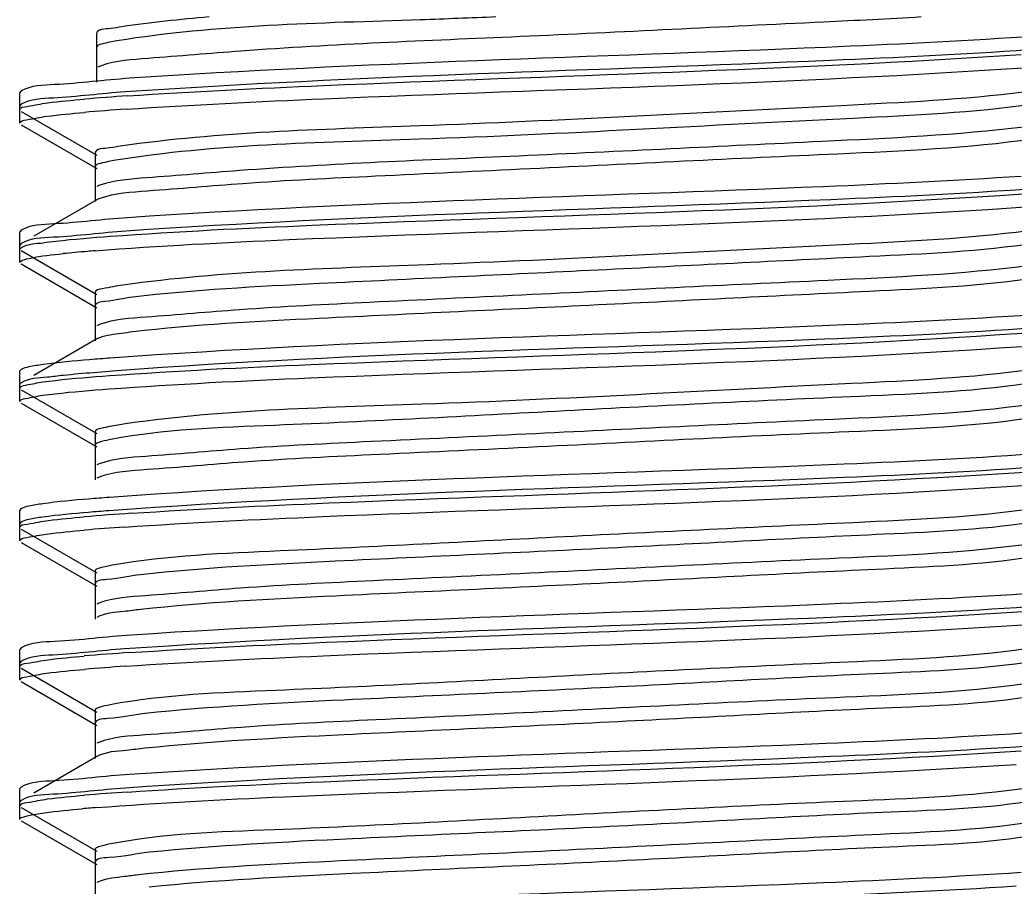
# Model space of a CAD drawing. Extents: x 1382187 to 1725648, y 860327 to 1571294.
# Drawn here: x 1512891.9 to 1513062.2, y 1215997.1 to 1216145.4 of the extents above; entities that cross this region are included whole.
import ezdxf

# ---------------------------------------------------------------- set-up
doc = ezdxf.new("R2010")
doc.units = 0
doc.header["$LTSCALE"] = 1000
doc.header["$MEASUREMENT"] = 0

msp = doc.modelspace()

# ---------------------------------------------------------------- linework, layer by layer
at = {"linetype": 'Continuous'}
for p, q in [((1512905.04, 1216143.01), (1512905.04, 1216137.06)), ((1512905.04, 1216140.73), (1512905.04, 1216134.78)), ((1512892.16, 1216133.27), (1512891.93, 1216133.01)), ((1512891.93, 1216130.03), (1512891.93, 1216133.01)), ((1512891.93, 1216130.03), (1512891.93, 1216133.01)), ((1512892.16, 1216130.99), (1512891.93, 1216130.73)), ((1512891.93, 1216127.75), (1512891.93, 1216130.73)), ((1512891.93, 1216127.75), (1512891.93, 1216130.73)), ((1512892.16, 1216129.77), (1512905.08, 1216122.29)), ((1512892.16, 1216127.49), (1512905.08, 1216120.01)), ((1512904.82, 1216122.59), (1512904.82, 1216116.64)), ((1512904.82, 1216120.31), (1512904.82, 1216114.36)), ((1512905.08, 1216114.66), (1512894.33, 1216108.43)), ((1512892.16, 1216109.45), (1512891.93, 1216109.19)), ((1512891.93, 1216106.22), (1512891.93, 1216109.19)), ((1512891.93, 1216106.22), (1512891.93, 1216109.19)), ((1512892.16, 1216107.18), (1512891.93, 1216106.91)), ((1512891.93, 1216103.94), (1512891.93, 1216106.91)), ((1512891.93, 1216103.94), (1512891.93, 1216106.91)), ((1512892.16, 1216105.96), (1512905.08, 1216098.47)), ((1512892.16, 1216103.68), (1512905.08, 1216096.2)), ((1512904.82, 1216098.78), (1512904.82, 1216092.82)), ((1512904.82, 1216096.5), (1512904.82, 1216090.54)), ((1512905.55, 1216093.33), (1512905.08, 1216093.12)), ((1512905.53, 1216091.04), (1512905.08, 1216090.85)), ((1512905.08, 1216090.85), (1512894.33, 1216084.62)), ((1512892.16, 1216085.64), (1512891.93, 1216085.38)), ((1512891.93, 1216082.4), (1512891.93, 1216085.38)), ((1512891.93, 1216082.4), (1512891.93, 1216085.38)), ((1512892.16, 1216083.36), (1512891.93, 1216083.1)), ((1512891.93, 1216080.13), (1512891.93, 1216083.1)), ((1512891.93, 1216080.13), (1512891.93, 1216083.1)), ((1512892.16, 1216082.14), (1512905.08, 1216074.66)), ((1512892.16, 1216079.86), (1512905.08, 1216072.38)), ((1512904.82, 1216074.96), (1512904.82, 1216069.01)), ((1512904.82, 1216072.68), (1512904.82, 1216066.73)), ((1512905.5, 1216069.49), (1512905.08, 1216069.31)), ((1512905.49, 1216067.21), (1512905.08, 1216067.03)), ((1512892.16, 1216061.83), (1512891.93, 1216061.57)), ((1512891.93, 1216058.59), (1512891.93, 1216061.57)), ((1512891.93, 1216058.59), (1512891.93, 1216061.57)), ((1512892.16, 1216059.55), (1512891.93, 1216059.29)), ((1512891.93, 1216056.31), (1512891.93, 1216059.29)), ((1512891.93, 1216056.31), (1512891.93, 1216059.29)), ((1512892.16, 1216058.33), (1512905.08, 1216050.85)), ((1512892.16, 1216056.05), (1512905.08, 1216048.57)), ((1512904.82, 1216051.15), (1512904.82, 1216045.2)), ((1512904.82, 1216048.87), (1512904.82, 1216042.92)), ((1512905.45, 1216045.66), (1512905.08, 1216045.5)), ((1512892.16, 1216038.02), (1512891.93, 1216037.76)), ((1512891.93, 1216034.78), (1512891.93, 1216037.76)), ((1512891.93, 1216034.78), (1512891.93, 1216037.76)), ((1512892.16, 1216035.74), (1512891.93, 1216035.48)), ((1512891.93, 1216032.5), (1512891.93, 1216035.48)), ((1512891.93, 1216032.5), (1512891.93, 1216035.48)), ((1512892.16, 1216034.52), (1512905.08, 1216027.04)), ((1512892.16, 1216032.24), (1512905.08, 1216024.76)), ((1512904.82, 1216027.34), (1512904.82, 1216021.38)), ((1512904.82, 1216025.06), (1512904.82, 1216019.11)), ((1512905.41, 1216021.84), (1512905.08, 1216021.69)), ((1512905.08, 1216019.41), (1512894.33, 1216013.18)), ((1512892.16, 1216014.2), (1512891.93, 1216013.94)), ((1512891.93, 1216010.97), (1512891.93, 1216013.94)), ((1512891.93, 1216010.97), (1512891.93, 1216013.94)), ((1512892.16, 1216011.92), (1512891.93, 1216011.66)), ((1512891.93, 1216008.69), (1512891.93, 1216011.66)), ((1512891.93, 1216008.69), (1512891.93, 1216011.66)), ((1512892.16, 1216010.71), (1512905.08, 1216003.22)), ((1512892.16, 1216008.43), (1512905.08, 1216000.94)), ((1512904.82, 1216003.52), (1512904.82, 1215997.57)), ((1512904.82, 1216001.25), (1512904.82, 1215995.29)), ((1512905.47, 1215998.05), (1512905.08, 1215997.87))]:
    msp.add_line(p, q, dxfattribs=at)
for centre, radius, start, end in [((1512937.91, 1215715.86), 417.47, 93.783, 94.8009), ((1512937.52, 1215718.59), 412.46, 93.8102, 94.8059), ((1512921, 1215892.62), 213.92, 94.7007, 95.8096), ((1512930.64, 1215779.62), 327.34, 94.5302, 94.7613), ((1512938.76, 1215633.66), 428.27, 93.7148, 94.7991), ((1512937.17, 1215651.46), 408.13, 93.8414, 94.804), ((1512938.35, 1215615.04), 423.07, 93.7475, 94.7999), ((1512937.29, 1215626.21), 409.57, 93.8303, 94.8051), ((1512937.92, 1215596.62), 417.65, 93.7819, 94.8008), ((1512927.43, 1215723.21), 288.36, 94.6548, 94.9427), ((1512931.69, 1215671.18), 340.57, 94.4875, 94.6577)]:
    msp.add_arc(centre, radius, start, end, dxfattribs=at)
for points, knots in [([(1513046.09, 1216145.92), (1513040.53, 1216145.56), (1513017.64, 1216144.5), (1512978.89, 1216142.5), (1512940.25, 1216141.05), (1512916.49, 1216138.99), (1512908.4, 1216138.44), (1512905.84, 1216137.59)], [0.1128028, 0.1128028, 0.1128028, 0.1128028, 0.2183399, 0.5463795, 0.8484707, 0.9488124, 1, 1, 1, 1]), ([(1512973.34, 1216145.92), (1512969.05, 1216145.74), (1512947.41, 1216144.9), (1512925.67, 1216144.58), (1512908.54, 1216141.84)], [0.5868121, 0.5868121, 0.5868121, 0.5868121, 0.6687512, 1, 1, 1, 1]), ([(1512909.37, 1216144.25), (1512908.74, 1216144.16), (1512907.52, 1216143.81), (1512905.05, 1216143.89), (1512905.04, 1216143.01)], [0, 0, 0, 0, 0.421799, 1, 1, 1, 1]), ([(1513063.51, 1216142.48), (1513052.28, 1216141.74), (1513001.34, 1216139.29), (1512950.34, 1216138.07), (1512910.69, 1216135.43)], [0, 0, 0, 0, 0.220591, 1, 1, 1, 1]), ([(1512908.54, 1216141.84), (1512907.66, 1216141.7), (1512906.72, 1216141.47), (1512905.04, 1216141.08), (1512905.04, 1216140.73)], [0, 0, 0, 0, 0.719897, 1, 1, 1, 1]), ([(1513064.45, 1216140.27), (1513053.18, 1216139.5), (1513001.67, 1216137.02), (1512950.1, 1216135.83), (1512909.93, 1216133.1)], [0, 0, 0, 0, 0.219185, 1, 1, 1, 1]), ([(1512910.36, 1216132.43), (1512921.51, 1216133.18), (1512972.45, 1216135.63), (1513023.46, 1216136.86), (1513063.21, 1216139.49)], [0, 0, 0, 0, 0.218984, 1, 1, 1, 1]), ([(1512905.84, 1216137.59), (1512905.74, 1216137.55), (1512905.56, 1216137.49), (1512905.38, 1216137.4), (1512905.31, 1216137.36)], [0, 0, 0, 0, 0.556917, 1, 1, 1, 1]), ([(1512910.11, 1216130.13), (1512921.39, 1216130.9), (1512972.83, 1216133.37), (1513024.33, 1216134.56), (1513064.42, 1216137.29)], [0, 0, 0, 0, 0.21965, 1, 1, 1, 1]), ([(1512910.69, 1216135.43), (1512906.39, 1216135.14), (1512900.39, 1216134.31), (1512893.83, 1216134.22), (1512892.16, 1216133.27)], [0, 0, 0, 0, 0.691053, 1, 1, 1, 1]), ([(1512909.93, 1216133.1), (1512905.82, 1216132.82), (1512900.05, 1216132.02), (1512893.76, 1216131.91), (1512892.16, 1216130.99)], [0, 0, 0, 0, 0.690337, 1, 1, 1, 1]), ([(1513063.66, 1216133.05), (1513053.3, 1216131.77), (1513018.8, 1216130.13), (1512967.36, 1216127.2), (1512926.08, 1216126.26), (1512909.15, 1216123.82)], [0, 0, 0, 0, 0.20233, 0.668453, 1, 1, 1, 1]), ([(1512891.93, 1216130.03), (1512891.93, 1216130.48), (1512894.3, 1216130.75), (1512895.48, 1216131.08), (1512896.67, 1216131.23)], [0, 0, 0, 0, 0.271038, 1, 1, 1, 1]), ([(1513065.13, 1216130.97), (1513054.99, 1216129.52), (1513019.92, 1216128.01), (1512967.76, 1216124.77), (1512925.45, 1216124.16), (1512908.32, 1216121.42)], [0, 0, 0, 0, 0.19563, 0.668751, 1, 1, 1, 1]), ([(1512891.93, 1216127.75), (1512891.93, 1216128.18), (1512894.21, 1216128.47), (1512895.36, 1216128.78), (1512896.51, 1216128.93)], [0, 0, 0, 0, 0.271539, 1, 1, 1, 1]), ([(1513063.66, 1216127.1), (1513052.22, 1216125.68), (1513023.35, 1216124.39), (1512978.67, 1216122.08), (1512940.03, 1216120.62), (1512916.27, 1216118.57), (1512908.18, 1216118.01), (1512905.62, 1216117.16)], [0, 0, 0, 0, 0.21834, 0.54638, 0.848471, 0.948812, 1, 1, 1, 1]), ([(1512909.15, 1216123.82), (1512908.52, 1216123.73), (1512907.3, 1216123.38), (1512904.82, 1216123.46), (1512904.82, 1216122.59)], [0, 0, 0, 0, 0.421799, 1, 1, 1, 1]), ([(1513065.13, 1216125.02), (1513054.1, 1216123.45), (1513025.38, 1216122.25), (1512987.93, 1216120.34), (1512954.03, 1216118.74), (1512932.15, 1216117.68), (1512916.51, 1216116.29), (1512908.19, 1216115.76), (1512905.58, 1216114.87)], [0, 0, 0, 0, 0.208967, 0.538107, 0.703891, 0.84582, 0.948226, 1, 1, 1, 1]), ([(1512908.32, 1216121.42), (1512907.44, 1216121.28), (1512906.5, 1216121.05), (1512904.82, 1216120.66), (1512904.82, 1216120.31)], [0, 0, 0, 0, 0.719897, 1, 1, 1, 1]), ([(1513063.21, 1216118.65), (1513051.93, 1216117.9), (1513000.98, 1216115.47), (1512949.97, 1216114.26), (1512910.36, 1216111.59)], [0, 0, 0, 0, 0.221599, 1, 1, 1, 1]), ([(1512905.62, 1216117.16), (1512905.51, 1216117.13), (1512905.33, 1216117.06), (1512905.16, 1216116.98), (1512905.08, 1216116.94)], [0, 0, 0, 0, 0.556917, 1, 1, 1, 1]), ([(1512905.58, 1216114.87), (1512905.48, 1216114.84), (1512905.32, 1216114.78), (1512905.15, 1216114.7), (1512905.08, 1216114.66)], [0, 0, 0, 0, 0.55453, 1, 1, 1, 1]), ([(1512907.4, 1216108.41), (1512918.91, 1216109.25), (1512972.25, 1216111.84), (1513025.66, 1216112.89), (1513067.39, 1216115.96)], [0, 0, 0, 0, 0.216246, 1, 1, 1, 1]), ([(1513064.42, 1216116.45), (1513053.17, 1216115.69), (1513001.73, 1216113.21), (1512950.23, 1216112.01), (1512910.11, 1216109.3)], [0, 0, 0, 0, 0.219069, 1, 1, 1, 1]), ([(1512904.78, 1216105.93), (1512915.84, 1216106.81), (1512969.4, 1216109.45), (1513023.03, 1216110.58), (1513065.46, 1216113.55)], [0, 0, 0, 0, 0.20676, 1, 1, 1, 1]), ([(1512910.36, 1216111.59), (1512906.15, 1216111.31), (1512900.24, 1216110.49), (1512893.8, 1216110.4), (1512892.16, 1216109.45)], [0, 0, 0, 0, 0.69074, 1, 1, 1, 1]), ([(1512910.11, 1216109.3), (1512905.95, 1216109.01), (1512900.13, 1216108.21), (1512893.78, 1216108.11), (1512892.16, 1216107.18)], [0, 0, 0, 0, 0.690525, 1, 1, 1, 1]), ([(1512895.9, 1216107.31), (1512896.63, 1216107.42), (1512900.45, 1216107.88), (1512904.29, 1216108.18), (1512907.4, 1216108.41)], [0, 0, 0, 0, 0.191579, 1, 1, 1, 1]), ([(1513064.26, 1216109.32), (1513054.13, 1216107.99), (1513019.86, 1216106.38), (1512968.35, 1216103.47), (1512926.79, 1216102.44), (1512909.55, 1216100.07)], [0, 0, 0, 0, 0.197662, 0.663013, 1, 1, 1, 1]), ([(1512891.93, 1216106.22), (1512891.93, 1216106.34), (1512893.35, 1216107.23), (1512894.64, 1216107.14), (1512895.9, 1216107.31)], [0, 0, 0, 0, 0.088851, 1, 1, 1, 1]), ([(1513065.65, 1216107.23), (1513056.25, 1216105.81), (1513031.22, 1216104.68), (1512990.39, 1216102.56), (1512948.38, 1216100.59), (1512921.81, 1216099.26), (1512911.23, 1216098)], [0, 0, 0, 0, 0.184318, 0.484662, 0.793435, 1, 1, 1, 1]), ([(1512891.93, 1216103.94), (1512891.93, 1216104.14), (1512892.78, 1216104.47), (1512893.33, 1216104.6), (1512893.8, 1216104.69)], [0, 0, 0, 0, 0.292788, 1, 1, 1, 1]), ([(1513064.26, 1216103.36), (1513052.95, 1216101.89), (1513024.07, 1216100.61), (1512986.57, 1216098.76), (1512953.04, 1216097.16), (1512931.55, 1216096.11), (1512916.24, 1216094.73), (1512908.1, 1216094.21), (1512905.55, 1216093.33)], [0, 0, 0, 0, 0.21516, 0.544196, 0.7084, 0.848448, 0.949211, 1, 1, 1, 1]), ([(1513065.65, 1216101.28), (1513056.25, 1216099.86), (1513031.22, 1216098.72), (1512990.39, 1216096.6), (1512948.38, 1216094.63), (1512921.81, 1216093.31), (1512911.23, 1216092.05)], [0, 0, 0, 0, 0.184318, 0.484662, 0.793435, 1, 1, 1, 1]), ([(1512909.55, 1216100.07), (1512908.36, 1216099.9), (1512907.15, 1216099.59), (1512904.82, 1216099.23), (1512904.82, 1216098.78)], [0, 0, 0, 0, 0.72583, 1, 1, 1, 1]), ([(1512911.23, 1216098), (1512909.63, 1216097.81), (1512908.06, 1216097.35), (1512904.82, 1216097.1), (1512904.82, 1216096.5)], [0, 0, 0, 0, 0.729301, 1, 1, 1, 1]), ([(1513067.39, 1216095.13), (1513055.96, 1216094.29), (1513002.63, 1216091.68), (1512949.22, 1216090.62), (1512907.4, 1216087.57)], [0, 0, 0, 0, 0.214632, 1, 1, 1, 1]), ([(1513065.46, 1216092.71), (1513053.5, 1216091.88), (1512999.87, 1216089.28), (1512946.14, 1216088.4), (1512904.57, 1216085.08)], [0, 0, 0, 0, 0.22323, 1, 1, 1, 1]), ([(1512911.23, 1216092.05), (1512910.58, 1216091.97), (1512908.68, 1216091.71), (1512906.74, 1216091.46), (1512905.53, 1216091.04)], [0, 0, 0, 0, 0.338076, 1, 1, 1, 1]), ([(1512907.23, 1216084.58), (1512918.72, 1216085.42), (1512972.09, 1216088.02), (1513025.54, 1216089.07), (1513067.33, 1216092.15)], [0, 0, 0, 0, 0.215731, 1, 1, 1, 1]), ([(1512907.14, 1216082.3), (1512918.63, 1216083.14), (1512972.02, 1216085.74), (1513025.49, 1216086.79), (1513067.3, 1216089.87)], [0, 0, 0, 0, 0.215475, 1, 1, 1, 1]), ([(1512895.9, 1216086.48), (1512895.08, 1216086.36), (1512893.83, 1216086.15), (1512892.55, 1216085.87), (1512892.16, 1216085.64)], [0, 0, 0, 0, 0.644174, 1, 1, 1, 1]), ([(1512907.4, 1216087.57), (1512906.22, 1216087.49), (1512902.38, 1216087.19), (1512898.54, 1216086.85), (1512895.9, 1216086.48)], [0, 0, 0, 0, 0.307205, 1, 1, 1, 1]), ([(1512899.35, 1216084.61), (1512898.44, 1216084.51), (1512896.06, 1216084.17), (1512893.47, 1216084.12), (1512892.16, 1216083.36)], [0, 0, 0, 0, 0.375236, 1, 1, 1, 1]), ([(1512895.85, 1216083.5), (1512896.57, 1216083.6), (1512900.36, 1216084.06), (1512904.16, 1216084.36), (1512907.23, 1216084.58)], [0, 0, 0, 0, 0.191511, 1, 1, 1, 1]), ([(1513064.83, 1216085.58), (1513054.68, 1216084.18), (1513019.88, 1216082.62), (1512967.93, 1216079.51), (1512925.88, 1216078.74), (1512908.71, 1216076.13)], [0, 0, 0, 0, 0.196452, 0.666888, 1, 1, 1, 1]), ([(1512891.93, 1216082.4), (1512891.93, 1216082.78), (1512893.86, 1216083.1), (1512894.87, 1216083.36), (1512895.85, 1216083.5)], [0, 0, 0, 0, 0.274232, 1, 1, 1, 1]), ([(1513066.14, 1216083.5), (1513056.07, 1216081.87), (1513028.97, 1216080.8), (1512985.45, 1216078.61), (1512942.69, 1216076.2), (1512916.51, 1216075.4), (1512907.19, 1216073.59)], [0, 0, 0, 0, 0.192134, 0.50924, 0.821185, 1, 1, 1, 1]), ([(1512891.93, 1216080.13), (1512891.93, 1216080.5), (1512893.84, 1216080.82), (1512894.84, 1216081.07), (1512895.82, 1216081.21)], [0, 0, 0, 0, 0.274372, 1, 1, 1, 1]), ([(1512895.82, 1216081.21), (1512896.54, 1216081.31), (1512900.3, 1216081.77), (1512904.09, 1216082.07), (1512907.14, 1216082.3)], [0, 0, 0, 0, 0.191416, 1, 1, 1, 1]), ([(1513064.83, 1216079.63), (1513053.66, 1216078.09), (1513024.79, 1216076.86), (1512987.21, 1216074.97), (1512953.38, 1216073.36), (1512931.65, 1216072.32), (1512916.23, 1216070.9), (1512908.03, 1216070.4), (1512905.5, 1216069.49)], [0, 0, 0, 0, 0.211837, 0.541782, 0.707159, 0.848243, 0.949504, 1, 1, 1, 1]), ([(1513066.14, 1216077.54), (1513055.44, 1216075.81), (1513026.78, 1216074.78), (1512989.25, 1216072.77), (1512954.79, 1216071.15), (1512932.44, 1216070.09), (1512916.54, 1216068.64), (1512908.09, 1216068.15), (1512905.49, 1216067.21)], [0, 0, 0, 0, 0.201859, 0.53258, 0.70075, 0.844896, 0.948529, 1, 1, 1, 1]), ([(1512908.71, 1216076.13), (1512907.73, 1216075.98), (1512906.71, 1216075.73), (1512904.82, 1216075.34), (1512904.82, 1216074.96)], [0, 0, 0, 0, 0.722107, 1, 1, 1, 1]), ([(1512907.19, 1216073.59), (1512906.59, 1216073.48), (1512905.9, 1216073.32), (1512904.82, 1216072.93), (1512904.82, 1216072.68)], [0, 0, 0, 0, 0.710182, 1, 1, 1, 1]), ([(1513067.33, 1216071.31), (1513055.88, 1216070.47), (1513002.51, 1216067.86), (1512949.06, 1216066.81), (1512907.23, 1216063.75)], [0, 0, 0, 0, 0.214988, 1, 1, 1, 1]), ([(1513067.3, 1216069.03), (1513055.84, 1216068.19), (1513002.45, 1216065.58), (1512948.98, 1216064.53), (1512907.14, 1216061.46)], [0, 0, 0, 0, 0.215162, 1, 1, 1, 1]), ([(1512911.01, 1216061.03), (1512922.26, 1216061.78), (1512973.2, 1216064.22), (1513024.2, 1216065.43), (1513063.83, 1216068.09)], [0, 0, 0, 0, 0.221083, 1, 1, 1, 1]), ([(1512909.83, 1216058.67), (1512921.11, 1216059.44), (1512972.67, 1216061.93), (1513024.3, 1216063.12), (1513064.52, 1216065.86)], [0, 0, 0, 0, 0.219074, 1, 1, 1, 1]), ([(1512895.85, 1216062.66), (1512895.04, 1216062.55), (1512893.81, 1216062.33), (1512892.55, 1216062.05), (1512892.16, 1216061.83)], [0, 0, 0, 0, 0.643682, 1, 1, 1, 1]), ([(1512907.23, 1216063.75), (1512906.06, 1216063.66), (1512902.26, 1216063.36), (1512898.46, 1216063.03), (1512895.85, 1216062.66)], [0, 0, 0, 0, 0.307292, 1, 1, 1, 1]), ([(1512895.82, 1216060.38), (1512895.02, 1216060.26), (1512893.8, 1216060.05), (1512892.55, 1216059.77), (1512892.16, 1216059.55)], [0, 0, 0, 0, 0.64337, 1, 1, 1, 1]), ([(1512907.14, 1216061.46), (1512905.98, 1216061.38), (1512902.2, 1216061.08), (1512898.42, 1216060.74), (1512895.82, 1216060.38)], [0, 0, 0, 0, 0.307396, 1, 1, 1, 1]), ([(1513065.36, 1216061.84), (1513055.17, 1216060.35), (1513028.32, 1216059.17), (1512985.34, 1216057.06), (1512943.12, 1216054.78), (1512917.23, 1216053.81), (1512907.78, 1216052.17)], [0, 0, 0, 0, 0.195819, 0.509469, 0.817855, 1, 1, 1, 1]), ([(1512891.93, 1216058.59), (1512891.93, 1216059.05), (1512894.37, 1216059.32), (1512895.59, 1216059.66), (1512896.81, 1216059.81)], [0, 0, 0, 0, 0.270597, 1, 1, 1, 1]), ([(1513066.59, 1216059.76), (1513057.77, 1216058.23), (1513033.49, 1216057.24), (1512993.31, 1216055.02), (1512950.87, 1216053.11), (1512923.66, 1216051.73), (1512912.57, 1216050.53)], [0, 0, 0, 0, 0.17416, 0.470646, 0.783277, 1, 1, 1, 1]), ([(1512891.93, 1216056.31), (1512891.93, 1216056.74), (1512894.2, 1216057.03), (1512895.35, 1216057.34), (1512896.5, 1216057.49)], [0, 0, 0, 0, 0.271622, 1, 1, 1, 1]), ([(1513065.36, 1216055.89), (1513054.35, 1216054.28), (1513025.5, 1216053.12), (1512987.86, 1216051.18), (1512953.75, 1216049.56), (1512931.78, 1216048.52), (1512916.23, 1216047.07), (1512907.97, 1216046.6), (1512905.45, 1216045.66)], [0, 0, 0, 0, 0.20838, 0.539161, 0.705719, 0.84788, 0.949708, 1, 1, 1, 1]), ([(1513066.59, 1216053.81), (1513057.77, 1216052.28), (1513033.49, 1216051.29), (1512993.31, 1216049.07), (1512950.87, 1216047.16), (1512923.66, 1216045.78), (1512912.57, 1216044.58)], [0, 0, 0, 0, 0.17416, 0.470646, 0.783277, 1, 1, 1, 1]), ([(1512907.78, 1216052.17), (1512907.03, 1216052.04), (1512906.21, 1216051.85), (1512904.82, 1216051.45), (1512904.82, 1216051.15)], [0, 0, 0, 0, 0.715949, 1, 1, 1, 1]), ([(1512912.57, 1216050.53), (1512910.64, 1216050.32), (1512908.78, 1216049.75), (1512904.82, 1216049.58), (1512904.82, 1216048.87)], [0, 0, 0, 0, 0.732984, 1, 1, 1, 1]), ([(1513063.83, 1216047.25), (1513052.66, 1216046.5), (1513001.72, 1216044.06), (1512950.72, 1216042.83), (1512911.01, 1216040.2)], [0, 0, 0, 0, 0.21953, 1, 1, 1, 1]), ([(1512912.57, 1216044.58), (1512911.63, 1216044.47), (1512909.15, 1216044.1), (1512906.46, 1216044.02), (1512905.08, 1216043.22)], [0, 0, 0, 0, 0.372158, 1, 1, 1, 1]), ([(1513064.52, 1216045.02), (1513053.24, 1216044.25), (1513001.67, 1216041.77), (1512950.04, 1216040.58), (1512909.83, 1216037.84)], [0, 0, 0, 0, 0.21912, 1, 1, 1, 1]), ([(1512910.7, 1216037.2), (1512921.89, 1216037.95), (1512972.83, 1216040.39), (1513023.83, 1216041.62), (1513063.52, 1216044.26)], [0, 0, 0, 0, 0.220054, 1, 1, 1, 1]), ([(1512909.93, 1216034.87), (1512921.2, 1216035.63), (1512972.71, 1216038.12), (1513024.29, 1216039.31), (1513064.45, 1216042.04)], [0, 0, 0, 0, 0.219245, 1, 1, 1, 1]), ([(1512911.01, 1216040.2), (1512906.64, 1216039.91), (1512900.53, 1216039.06), (1512893.86, 1216038.99), (1512892.16, 1216038.02)], [0, 0, 0, 0, 0.69136, 1, 1, 1, 1]), ([(1512909.83, 1216037.84), (1512905.74, 1216037.56), (1512900, 1216036.76), (1512893.75, 1216036.65), (1512892.16, 1216035.74)], [0, 0, 0, 0, 0.690221, 1, 1, 1, 1]), ([(1513065.87, 1216038.11), (1513055.74, 1216036.53), (1513028.7, 1216035.42), (1512985.34, 1216033.26), (1512942.77, 1216030.89), (1512916.7, 1216030.03), (1512907.35, 1216028.28)], [0, 0, 0, 0, 0.193633, 0.509715, 0.820379, 1, 1, 1, 1]), ([(1512891.93, 1216034.78), (1512891.93, 1216035.23), (1512894.34, 1216035.5), (1512895.54, 1216035.84), (1512896.75, 1216035.99)], [0, 0, 0, 0, 0.270794, 1, 1, 1, 1]), ([(1513067.02, 1216036.02), (1513058.48, 1216034.43), (1513034.59, 1216033.54), (1512994.77, 1216031.25), (1512952.13, 1216029.37), (1512924.62, 1216027.97), (1512913.29, 1216026.79)], [0, 0, 0, 0, 0.169059, 0.463606, 0.77817, 1, 1, 1, 1]), ([(1512891.93, 1216032.5), (1512891.93, 1216032.93), (1512894.2, 1216033.22), (1512895.35, 1216033.53), (1512896.49, 1216033.68)], [0, 0, 0, 0, 0.271623, 1, 1, 1, 1]), ([(1513065.87, 1216032.15), (1513055.02, 1216030.46), (1513026.2, 1216029.38), (1512988.53, 1216027.39), (1512954.14, 1216025.76), (1512931.94, 1216024.73), (1512916.26, 1216023.24), (1512907.92, 1216022.8), (1512905.41, 1216021.84)], [0, 0, 0, 0, 0.204799, 0.536352, 0.704101, 0.847377, 0.949834, 1, 1, 1, 1]), ([(1513067.02, 1216030.07), (1513058.48, 1216028.47), (1513034.59, 1216027.58), (1512994.77, 1216025.3), (1512952.13, 1216023.42), (1512924.62, 1216022.02), (1512913.29, 1216020.84)], [0, 0, 0, 0, 0.169059, 0.463606, 0.77817, 1, 1, 1, 1]), ([(1512907.35, 1216028.28), (1512906.71, 1216028.16), (1512905.99, 1216027.99), (1512904.82, 1216027.6), (1512904.82, 1216027.34)], [0, 0, 0, 0, 0.711978, 1, 1, 1, 1]), ([(1512913.29, 1216026.79), (1512911.17, 1216026.57), (1512909.17, 1216025.94), (1512904.82, 1216025.83), (1512904.82, 1216025.06)], [0, 0, 0, 0, 0.733874, 1, 1, 1, 1]), ([(1513063.52, 1216023.42), (1513052.29, 1216022.67), (1513001.35, 1216020.23), (1512950.36, 1216019.01), (1512910.7, 1216016.36)], [0, 0, 0, 0, 0.220558, 1, 1, 1, 1]), ([(1513064.45, 1216021.2), (1513053.18, 1216020.44), (1513001.67, 1216017.96), (1512950.1, 1216016.76), (1512909.93, 1216014.03)], [0, 0, 0, 0, 0.219186, 1, 1, 1, 1]), ([(1512913.29, 1216020.84), (1512912.25, 1216020.73), (1512909.54, 1216020.33), (1512906.59, 1216020.28), (1512905.08, 1216019.41)], [0, 0, 0, 0, 0.374179, 1, 1, 1, 1]), ([(1512910.37, 1216013.36), (1512921.52, 1216014.11), (1512972.47, 1216016.56), (1513023.47, 1216017.8), (1513063.22, 1216020.42)], [0, 0, 0, 0, 0.219018, 1, 1, 1, 1]), ([(1512905.04, 1216010.7), (1512915.74, 1216011.54), (1512968.17, 1216014.14), (1513020.66, 1216015.39), (1513062.32, 1216018.09)], [0, 0, 0, 0, 0.204514, 1, 1, 1, 1]), ([(1512910.7, 1216016.36), (1512906.4, 1216016.08), (1512900.39, 1216015.24), (1512893.83, 1216015.16), (1512892.16, 1216014.2)], [0, 0, 0, 0, 0.691063, 1, 1, 1, 1]), ([(1512909.93, 1216014.03), (1512905.81, 1216013.75), (1512900.05, 1216012.95), (1512893.76, 1216012.85), (1512892.16, 1216011.92)], [0, 0, 0, 0, 0.690332, 1, 1, 1, 1]), ([(1513066.34, 1216014.37), (1513056.33, 1216012.7), (1513029.2, 1216011.67), (1512985.58, 1216009.46), (1512942.68, 1216007.02), (1512916.4, 1216006.25), (1512907.09, 1216004.42)], [0, 0, 0, 0, 0.190819, 0.5086, 0.821571, 1, 1, 1, 1]), ([(1512891.93, 1216010.97), (1512891.93, 1216011.41), (1512894.3, 1216011.69), (1512895.48, 1216012.01), (1512896.67, 1216012.17)], [0, 0, 0, 0, 0.27103, 1, 1, 1, 1]), ([(1513067.41, 1216012.29), (1513059.18, 1216010.61), (1513035.67, 1216009.84), (1512996.22, 1216007.48), (1512953.42, 1216005.64), (1512925.6, 1216004.21), (1512914.04, 1216003.06)], [0, 0, 0, 0, 0.163938, 0.456535, 0.773032, 1, 1, 1, 1]), ([(1512891.93, 1216008.69), (1512891.93, 1216008.96), (1512893.21, 1216009.3), (1512893.95, 1216009.48), (1512894.63, 1216009.59)], [0, 0, 0, 0, 0.282056, 1, 1, 1, 1]), ([(1512894.63, 1216009.59), (1512895.14, 1216009.68), (1512897.78, 1216010.06), (1512900.44, 1216010.31), (1512902.59, 1216010.5)], [0, 0, 0, 0, 0.190856, 1, 1, 1, 1]), ([(1513066.34, 1216008.42), (1513057.35, 1216006.92), (1513032.87, 1216005.89), (1512992.5, 1216003.7), (1512950.17, 1216001.77), (1512923.13, 1216000.4), (1512912.19, 1215999.19)], [0, 0, 0, 0, 0.176994, 0.474556, 0.786113, 1, 1, 1, 1]), ([(1513067.31, 1216006.31), (1513059.03, 1216004.67), (1513035.5, 1216003.86), (1512996.05, 1216001.52), (1512953.32, 1215999.68), (1512925.57, 1215998.26), (1512914.04, 1215997.1)], [0, 0, 0, 0, 0.164905, 0.457517, 0.773479, 1, 1, 1, 1]), ([(1512907.09, 1216004.42), (1512906.51, 1216004.3), (1512905.85, 1216004.15), (1512904.82, 1216003.76), (1512904.82, 1216003.52)], [0, 0, 0, 0, 0.708966, 1, 1, 1, 1]), ([(1512914.04, 1216003.06), (1512911.74, 1216002.83), (1512909.57, 1216002.12), (1512904.82, 1216002.08), (1512904.82, 1216001.25)], [0, 0, 0, 0, 0.733597, 1, 1, 1, 1]), ([(1512912.19, 1215999.19), (1512911.41, 1215999.1), (1512909.16, 1215998.81), (1512906.87, 1215998.56), (1512905.47, 1215998.05)], [0, 0, 0, 0, 0.346189, 1, 1, 1, 1]), ([(1513063.22, 1215999.59), (1513051.94, 1215998.84), (1513000.99, 1215996.4), (1512949.99, 1215995.19), (1512910.37, 1215992.53)], [0, 0, 0, 0, 0.221566, 1, 1, 1, 1]), ([(1513062.32, 1215997.25), (1513050.26, 1215996.47), (1512997.78, 1215993.96), (1512945.2, 1215993.03), (1512904.88, 1215989.85)], [0, 0, 0, 0, 0.230084, 1, 1, 1, 1])]:
    msp.add_open_spline(points, degree=3, knots=knots, dxfattribs=at)
for points in [[(1512924.3, 1216145.92), (1512919.31, 1216145.5), (1512914.33, 1216144.96), (1512909.37, 1216144.25)], [(1512896.67, 1216131.23), (1512898.76, 1216131.5), (1512900.87, 1216131.69), (1512902.97, 1216131.87)], [(1512896.51, 1216128.93), (1512898.66, 1216129.21), (1512900.81, 1216129.41), (1512902.96, 1216129.59)], [(1512893.8, 1216104.69), (1512895.63, 1216105.06), (1512897.49, 1216105.25), (1512899.35, 1216105.44)], [(1512904.57, 1216085.08), (1512902.82, 1216084.94), (1512901.08, 1216084.79), (1512899.35, 1216084.61)], [(1512896.81, 1216059.81), (1512898.84, 1216060.07), (1512900.89, 1216060.26), (1512902.93, 1216060.43)], [(1512896.5, 1216057.49), (1512898.65, 1216057.77), (1512900.82, 1216057.97), (1512902.99, 1216058.16)], [(1512896.75, 1216035.99), (1512898.81, 1216036.25), (1512900.88, 1216036.44), (1512902.95, 1216036.62)], [(1512896.49, 1216033.68), (1512898.65, 1216033.96), (1512900.81, 1216034.16), (1512902.98, 1216034.34)], [(1512896.67, 1216012.17), (1512898.77, 1216012.43), (1512900.87, 1216012.63), (1512902.97, 1216012.81)]]:
    msp.add_open_spline(points, degree=3, dxfattribs=at)

doc.saveas('drawing.dxf')
